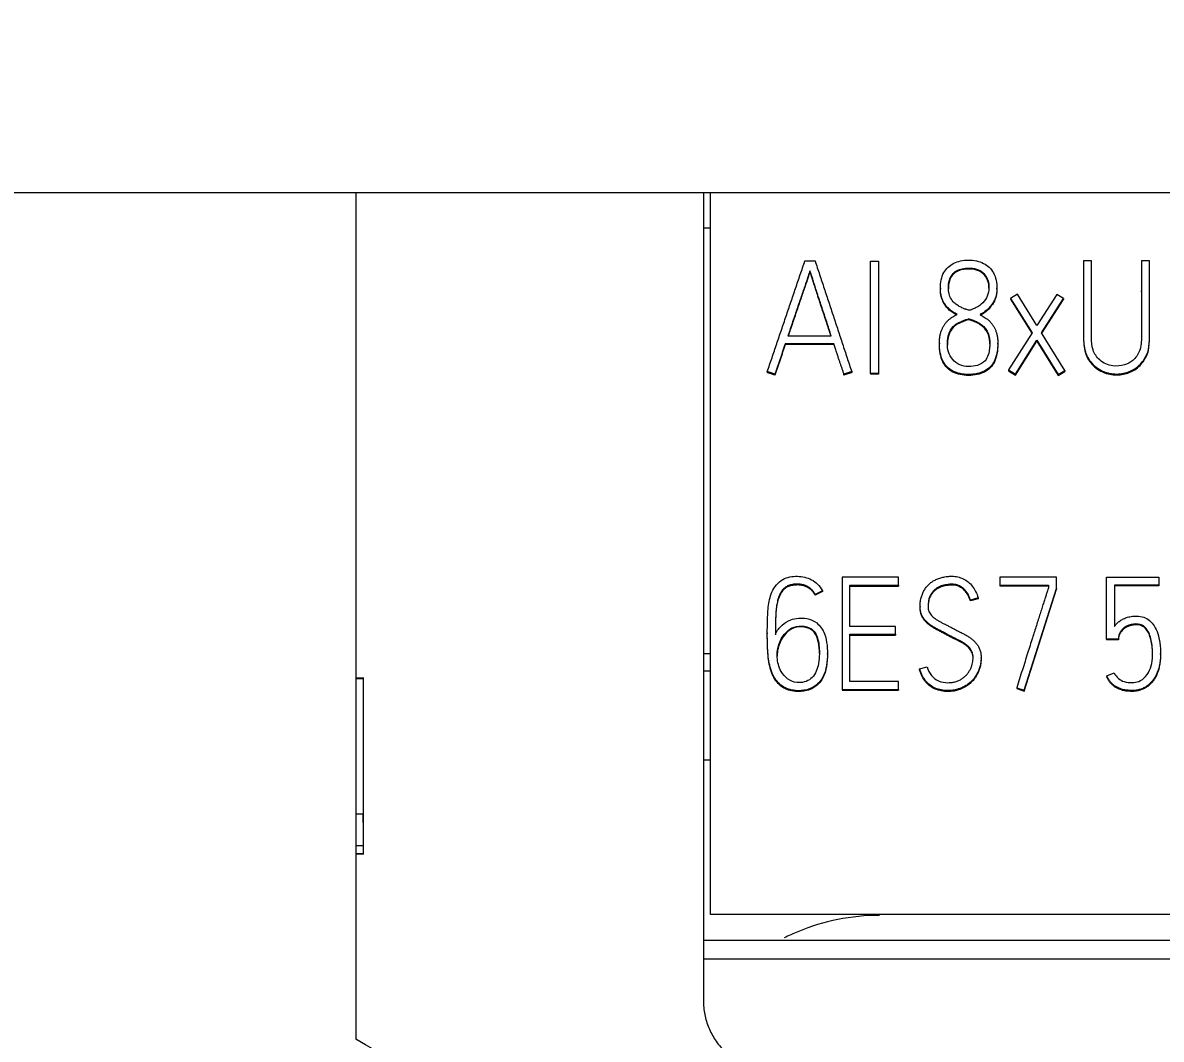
# Model space of a CAD drawing. Header units: millimetres. Extents: x 1359 to 3577, y 1333 to 3557.
# Drawn here: x 2815.27 to 2831.33, y 3041.61 to 3055.96 of the extents above; entities that cross this region are included whole.
import ezdxf

# ---------------------------------------------------------------- set-up
doc = ezdxf.new("R2010")
doc.units = ezdxf.units.MM
doc.layers.add('000-PI-Oprema', color=30, linetype='Continuous', lineweight=5)
doc.layers.add('002-PI-Kabelska kanalica', color=150, linetype='Continuous')
doc.styles.get("Standard").update_dxf_attribs({"font": 'arial.ttf'})
doc.dimstyles.new('ISO-25', dxfattribs={"dimtxt": 2.5, "dimasz": 2.5, "dimexe": 1.25, "dimexo": 0.625, "dimtad": 1, "dimtxsty": 'Standard', "dimcen": 2.5, "dimadec": 0, "dimazin": 0, "dimtfac": 1, "dimtmove": 0, "dimatfit": 3, "dimfxl": 1, "dimarcsym": 0})

# ---------------------------------------------------------------- blocks, each defined once
blk = doc.blocks.new('S7-1500 DI HF - 6ES7521-1BL00-0AB0')
at = {"layer": '000-PI-Oprema', "color": 0, "linetype": 'ByBlock', "lineweight": 0}
for p, q in [((34.8, 147), (29.9, 147)), ((34.912, 140.15), (34.8, 140.15)), ((34.912, 140.144), (34.8, 140.144)), ((34.9, 138.234), (34.8, 138.234)), ((34.9, 138.234), (34.9, 137.784)), ((34.9, 137.784), (34.8, 137.784)), ((34.8, 137.675), (34.912, 137.675)), ((34.8, 137.672), (34.912, 137.672))]:
    blk.add_line(p, q, dxfattribs=at)
for points, knots in [([(34.8, 147), (34.8, 145.915), (34.8, 142.31), (34.8, 138.328), (34.8, 135.43), (34.8, 135.056)], [0, 0, 0, 0, 0.272684, 0.906013, 1, 1, 1, 1]), ([(34.9, 140.15), (34.9, 140.15), (34.9, 140.138), (34.9, 140.088), (34.9, 139.995), (34.9, 139.854), (34.9, 139.644), (34.9, 139.416), (34.9, 139.192), (34.9, 138.997), (34.9, 138.865), (34.9, 138.771), (34.9, 138.682), (34.9, 138.596), (34.9, 138.51), (34.9, 138.43), (34.9, 138.333), (34.9, 138.242), (34.9, 138.182), (34.9, 138.147), (34.9, 138.126), (34.9, 138.115), (34.9, 138.111), (34.9, 138.122), (34.9, 138.162), (34.9, 138.206), (34.9, 138.231)], [0, 0, 0, 0, 0.054923, 0.109157, 0.158857, 0.213508, 0.264907, 0.320314, 0.369873, 0.418461, 0.471704, 0.5026, 0.551052, 0.617218, 0.660884, 0.691286, 0.712023, 0.730248, 0.751802, 0.781189, 0.80362, 0.828627, 0.856379, 0.904145, 0.9524, 1, 1, 1, 1]), ([(34.9, 137.784), (34.9, 137.761), (34.9, 137.72), (34.9, 137.681), (34.9, 137.672), (34.9, 137.672), (34.9, 137.672)], [0, 0, 0, 0, 0.351048, 0.67786, 0.983317, 1, 1, 1, 1])]:
    blk.add_open_spline(points, degree=3, knots=knots, dxfattribs=at)
blk = doc.blocks.new('S7-1500 AI HS - 6ES7531-7NF10-0AB0')
at = {"layer": '000-PI-Oprema', "color": 0, "linetype": 'ByBlock', "lineweight": 0}
for p, q in [((4.9, 147), (0, 147)), ((5, 147), (4.9, 147)), ((29.8, 147), (5, 147)), ((5, 136.817), (5, 147)), ((5, 146.5), (4.9, 146.5)), ((11.079, 146.042), (11.079, 146.029)), ((6.404, 145.901), (6.404, 145.888)), ((11.079, 145.808), (11.079, 145.786)), ((8.243, 145.655), (8.243, 145.642)), ((9.04, 145.642), (9.04, 145.655)), ((9.329, 145.57), (9.233, 145.511)), ((9.233, 145.511), (9.233, 145.498)), ((9.233, 145.511), (9.539, 145.025)), ((9.233, 145.498), (9.535, 145.018)), ((9.606, 145.128), (9.329, 145.57)), ((9.886, 145.566), (9.606, 145.128)), ((9.67, 145.025), (9.979, 145.507)), ((9.674, 145.018), (9.979, 145.494)), ((9.979, 145.507), (9.886, 145.566)), ((9.979, 145.507), (9.979, 145.494)), ((11.079, 145.602), (11.079, 145.615)), ((10.263, 145.417), (10.263, 145.404)), ((11.079, 145.356), (11.079, 145.344)), ((9.539, 145.025), (9.206, 144.501)), ((10.001, 144.494), (9.67, 145.025)), ((6.055, 144.871), (6.055, 144.858)), ((6.741, 144.871), (6.741, 144.858)), ((8.23, 144.881), (8.23, 144.868)), ((9.053, 144.865), (9.053, 144.878)), ((9.302, 144.441), (9.604, 144.919)), ((9.302, 144.429), (9.604, 144.906)), ((9.604, 144.919), (9.906, 144.437)), ((9.604, 144.919), (9.604, 144.906)), ((9.604, 144.906), (9.906, 144.424)), ((10.261, 144.997), (10.261, 144.985)), ((5.802, 144.477), (5.802, 144.464)), ((5.909, 144.441), (5.909, 144.429)), ((6.883, 144.429), (6.881, 144.435)), ((6.883, 144.441), (6.883, 144.429)), ((6.992, 144.477), (6.992, 144.464)), ((7.258, 144.452), (7.258, 144.44)), ((7.369, 144.452), (7.369, 144.44)), ((9.206, 144.501), (9.206, 144.488)), ((9.206, 144.501), (9.302, 144.441)), ((9.206, 144.488), (9.302, 144.429)), ((9.302, 144.441), (9.302, 144.429)), ((9.906, 144.437), (10.001, 144.494)), ((9.906, 144.424), (10.001, 144.481)), ((9.906, 144.437), (9.906, 144.424)), ((10.001, 144.494), (10.001, 144.481)), ((6.856, 141.576), (6.856, 139.993)), ((7.653, 141.576), (6.856, 141.576)), ((7.653, 141.464), (7.653, 141.576)), ((9.082, 141.578), (9.082, 141.466)), ((9.881, 141.578), (9.082, 141.578)), ((9.881, 141.417), (9.881, 141.578)), ((10.587, 141.576), (11.326, 141.576)), ((10.587, 140.704), (10.587, 141.576)), ((11.326, 141.576), (11.326, 141.466)), ((6.579, 141.386), (6.477, 141.334)), ((6.579, 141.374), (6.477, 141.321)), ((6.477, 141.334), (6.477, 141.321)), ((6.579, 141.386), (6.579, 141.374)), ((6.967, 140.882), (6.967, 141.464)), ((6.967, 141.464), (7.653, 141.464)), ((6.967, 141.451), (7.653, 141.451)), ((7.653, 141.464), (7.653, 141.451)), ((9.082, 141.466), (9.082, 141.453)), ((9.082, 141.466), (9.77, 141.466)), ((9.082, 141.453), (9.77, 141.453)), ((9.426, 139.982), (9.881, 141.417)), ((9.426, 139.969), (9.881, 141.405)), ((9.77, 141.466), (9.77, 141.435)), ((9.881, 141.417), (9.881, 141.405)), ((10.698, 141.466), (10.698, 140.88)), ((11.326, 141.466), (10.698, 141.466)), ((11.326, 141.453), (10.698, 141.453)), ((11.326, 141.466), (11.326, 141.453)), ((7.957, 141.165), (7.957, 141.152)), ((8.776, 141.285), (8.667, 141.254)), ((8.776, 141.273), (8.667, 141.242)), ((8.667, 141.254), (8.667, 141.242)), ((8.776, 141.285), (8.776, 141.273)), ((7.611, 140.882), (6.967, 140.882)), ((7.611, 140.772), (7.611, 140.882)), ((5.802, 140.791), (5.802, 140.778)), ((6.967, 140.103), (6.967, 140.772)), ((6.967, 140.772), (7.611, 140.772)), ((6.967, 140.76), (7.611, 140.76)), ((7.611, 140.772), (7.611, 140.76)), ((10.587, 140.704), (10.587, 140.691)), ((10.755, 140.704), (10.587, 140.704)), ((10.755, 140.691), (10.587, 140.691)), ((10.755, 140.704), (10.755, 140.691)), ((4.9, 140.5), (5, 140.5)), ((6.65, 140.488), (6.65, 140.501)), ((8.818, 140.427), (8.818, 140.44)), ((11.348, 140.486), (11.348, 140.499)), ((5, 140.25), (4.9, 140.25)), ((7.95, 140.281), (8.059, 140.312)), ((7.95, 140.281), (7.95, 140.269)), ((10.591, 140.182), (10.693, 140.229)), ((7.653, 140.103), (6.967, 140.103)), ((7.653, 139.993), (7.653, 140.103)), ((10.591, 140.182), (10.591, 140.17)), ((6.856, 139.993), (6.856, 139.98)), ((6.856, 139.993), (7.653, 139.993)), ((6.856, 139.98), (7.653, 139.98)), ((7.653, 139.993), (7.653, 139.98)), ((9.32, 140.017), (9.32, 140.005)), ((9.32, 140.017), (9.426, 139.982)), ((9.32, 140.005), (9.426, 139.969)), ((9.426, 139.982), (9.426, 139.969)), ((5, 138.995), (4.9, 138.995)), ((29.8, 136.817), (5, 136.817)), ((29.9, 136.449), (4.9, 136.449)), ((4.9, 136.185), (4.9, 135.6)), ((29.9, 136.185), (4.9, 136.185))]:
    blk.add_line(p, q, dxfattribs=at)
for points, knots in [([(0, 147), (0, 145.915), (0, 142.31), (0, 138.328), (0, 135.43), (0, 135.056)], [0, 0, 0, 0, 0.272684, 0.906013, 1, 1, 1, 1]), ([(4.9, 147), (4.9, 145.915), (4.9, 142.312), (4.9, 138.706), (4.9, 136.185)], [0, 0, 0, 0, 0.301146, 1, 1, 1, 1]), ([(8.481, 145.284), (8.471, 145.289), (8.452, 145.3), (8.424, 145.318), (8.396, 145.337), (8.369, 145.359), (8.343, 145.384), (8.319, 145.412), (8.298, 145.443), (8.279, 145.478), (8.263, 145.516), (8.252, 145.558), (8.245, 145.604), (8.242, 145.676), (8.25, 145.77), (8.285, 145.874), (8.348, 145.955), (8.432, 146.011), (8.531, 146.044), (8.641, 146.054), (8.752, 146.044), (8.853, 146.01), (8.936, 145.953), (8.999, 145.87), (9.034, 145.764), (9.043, 145.662), (9.036, 145.572), (9.014, 145.501), (8.978, 145.436), (8.931, 145.376), (8.872, 145.323), (8.827, 145.295), (8.803, 145.282)], [0, 0, 0, 0, 0.014556, 0.029567, 0.045073, 0.06094, 0.077119, 0.093748, 0.110887, 0.128668, 0.147296, 0.166948, 0.187898, 0.210413, 0.266348, 0.314631, 0.359149, 0.40325, 0.449199, 0.499993, 0.551851, 0.598383, 0.642757, 0.687636, 0.736493, 0.793087, 0.826472, 0.85944, 0.893283, 0.927929, 0.963171, 1, 1, 1, 1]), ([(10.263, 146.042), (10.263, 145.971), (10.263, 145.815), (10.263, 145.575), (10.262, 145.337), (10.264, 145.12), (10.257, 144.914), (10.287, 144.701), (10.43, 144.526), (10.624, 144.44), (10.821, 144.441), (10.998, 144.51), (11.12, 144.635), (11.191, 144.797), (11.193, 144.987), (11.192, 145.218), (11.193, 145.489), (11.193, 145.753), (11.193, 145.94), (11.193, 146.026), (11.193, 146.042)], [0, 0, 0, 0, 0.056588, 0.12618, 0.193845, 0.248988, 0.301001, 0.361119, 0.417663, 0.475034, 0.525525, 0.571601, 0.623134, 0.662261, 0.7114, 0.774249, 0.84962, 0.929927, 0.98784, 1, 1, 1, 1]), ([(11.079, 146.042), (11.079, 145.999), (11.079, 145.9), (11.079, 145.732), (11.08, 145.511), (11.079, 145.254), (11.081, 144.999), (11.076, 144.778), (10.972, 144.633), (10.833, 144.56), (10.661, 144.546), (10.487, 144.621), (10.38, 144.783), (10.375, 144.954), (10.376, 145.131), (10.376, 145.338), (10.376, 145.592), (10.376, 145.834), (10.376, 145.987), (10.376, 146.042)], [0, 0, 0, 0, 0.037912, 0.088194, 0.15005, 0.235584, 0.316728, 0.37904, 0.427403, 0.467304, 0.515197, 0.575318, 0.625401, 0.679015, 0.724908, 0.783705, 0.863784, 0.951314, 1, 1, 1, 1]), ([(6.404, 145.901), (6.401, 145.892), (6.394, 145.871), (6.38, 145.831), (6.363, 145.777), (6.341, 145.712), (6.316, 145.638), (6.288, 145.556), (6.257, 145.468), (6.226, 145.375), (6.193, 145.278), (6.159, 145.179), (6.126, 145.081), (6.104, 145.015), (6.093, 144.983)], [0, 0, 0, 0, 0.027278, 0.070772, 0.130481, 0.202611, 0.283368, 0.372754, 0.469089, 0.570695, 0.677572, 0.786406, 0.893882, 1, 1, 1, 1]), ([(6.404, 145.888), (6.401, 145.88), (6.394, 145.858), (6.38, 145.818), (6.363, 145.764), (6.341, 145.699), (6.316, 145.625), (6.288, 145.544), (6.257, 145.456), (6.226, 145.363), (6.193, 145.266), (6.159, 145.167), (6.127, 145.072), (6.107, 145.011), (6.097, 144.983)], [0, 0, 0, 0, 0.027661, 0.071766, 0.132313, 0.205456, 0.287346, 0.377986, 0.475674, 0.578706, 0.687084, 0.797446, 0.90643, 1, 1, 1, 1]), ([(6.703, 144.983), (6.693, 145.015), (6.672, 145.081), (6.64, 145.179), (6.607, 145.278), (6.575, 145.375), (6.544, 145.468), (6.515, 145.556), (6.489, 145.638), (6.465, 145.712), (6.444, 145.777), (6.427, 145.831), (6.414, 145.871), (6.406, 145.892), (6.404, 145.901)], [0, 0, 0, 0, 0.106064, 0.213567, 0.322511, 0.429491, 0.5311, 0.627338, 0.716604, 0.797292, 0.869405, 0.929132, 0.972664, 1, 1, 1, 1]), ([(6.699, 144.983), (6.69, 145.011), (6.67, 145.072), (6.64, 145.167), (6.607, 145.266), (6.575, 145.363), (6.544, 145.456), (6.515, 145.544), (6.489, 145.625), (6.465, 145.699), (6.444, 145.764), (6.427, 145.818), (6.414, 145.858), (6.406, 145.88), (6.404, 145.888)], [0, 0, 0, 0, 0.093515, 0.202527, 0.313001, 0.421482, 0.524517, 0.622107, 0.712625, 0.794447, 0.867572, 0.928138, 0.97228, 1, 1, 1, 1]), ([(8.641, 145.343), (8.646, 145.343), (8.666, 145.343), (8.7, 145.363), (8.768, 145.383), (8.844, 145.448), (8.914, 145.537), (8.932, 145.657), (8.919, 145.789), (8.83, 145.907), (8.715, 145.935), (8.629, 145.94), (8.552, 145.933), (8.47, 145.905), (8.402, 145.849), (8.363, 145.759), (8.355, 145.673), (8.36, 145.588), (8.383, 145.514), (8.431, 145.453), (8.484, 145.412), (8.526, 145.388), (8.565, 145.371), (8.591, 145.36), (8.619, 145.351), (8.632, 145.345), (8.641, 145.343)], [0, 0, 0, 0, 0.007812, 0.03125, 0.0625, 0.125, 0.1875, 0.25, 0.3125, 0.40625, 0.46875, 0.5, 0.546875, 0.59375, 0.640625, 0.6875, 0.75, 0.78125, 0.828125, 0.875, 0.90625, 0.9375, 0.953125, 0.976562, 0.984375, 1, 1, 1, 1]), ([(8.928, 145.654), (8.928, 145.689), (8.917, 145.78), (8.83, 145.894), (8.715, 145.922), (8.629, 145.927), (8.552, 145.92), (8.47, 145.892), (8.402, 145.836), (8.363, 145.747), (8.357, 145.682), (8.357, 145.645)], [0, 0, 0, 0, 0.114744, 0.30519, 0.432154, 0.495636, 0.590859, 0.686082, 0.781305, 0.876528, 1, 1, 1, 1]), ([(8.481, 145.272), (8.471, 145.277), (8.452, 145.287), (8.424, 145.305), (8.396, 145.324), (8.369, 145.346), (8.343, 145.371), (8.319, 145.399), (8.298, 145.43), (8.279, 145.465), (8.263, 145.503), (8.252, 145.545), (8.245, 145.591), (8.243, 145.624), (8.243, 145.643), (8.243, 145.645)], [0, 0, 0, 0, 0.068397, 0.138937, 0.211797, 0.286356, 0.362379, 0.440519, 0.521055, 0.604608, 0.692141, 0.784485, 0.882929, 0.988726, 1, 1, 1, 1]), ([(9.04, 145.645), (9.04, 145.641), (9.04, 145.612), (9.036, 145.559), (9.014, 145.489), (8.978, 145.423), (8.931, 145.363), (8.872, 145.311), (8.827, 145.282), (8.803, 145.269)], [0, 0, 0, 0, 0.025577, 0.182798, 0.338056, 0.497434, 0.660595, 0.826558, 1, 1, 1, 1]), ([(10.261, 144.985), (10.261, 144.96), (10.263, 144.861), (10.287, 144.688), (10.43, 144.513), (10.624, 144.427), (10.821, 144.428), (10.998, 144.497), (11.12, 144.623), (11.191, 144.785), (11.193, 144.974), (11.192, 145.205), (11.193, 145.414), (11.193, 145.544), (11.193, 145.581)], [0, 0, 0, 0, 0.033223, 0.13371, 0.228223, 0.324119, 0.408514, 0.48553, 0.571667, 0.637068, 0.719204, 0.824256, 0.950238, 1, 1, 1, 1]), ([(8.803, 145.282), (8.813, 145.277), (8.833, 145.266), (8.862, 145.248), (8.892, 145.228), (8.921, 145.205), (8.948, 145.178), (8.973, 145.148), (8.996, 145.114), (9.016, 145.076), (9.032, 145.034), (9.045, 144.988), (9.052, 144.937), (9.055, 144.855), (9.047, 144.749), (9.013, 144.631), (8.951, 144.54), (8.864, 144.479), (8.758, 144.443), (8.641, 144.434), (8.524, 144.443), (8.419, 144.479), (8.332, 144.54), (8.27, 144.631), (8.236, 144.75), (8.228, 144.856), (8.231, 144.939), (8.238, 144.99), (8.25, 145.035), (8.266, 145.076), (8.284, 145.114), (8.306, 145.148), (8.33, 145.179), (8.357, 145.206), (8.386, 145.23), (8.417, 145.25), (8.448, 145.269), (8.47, 145.279), (8.481, 145.284)], [0, 0, 0, 0, 0.013971, 0.028402, 0.043336, 0.058719, 0.0746, 0.091138, 0.108303, 0.126121, 0.144793, 0.164595, 0.185892, 0.208937, 0.268471, 0.31829, 0.36183, 0.40395, 0.448807, 0.499659, 0.550001, 0.594568, 0.636606, 0.68023, 0.730342, 0.790387, 0.813379, 0.834502, 0.85399, 0.872294, 0.889768, 0.906584, 0.922873, 0.938755, 0.95442, 0.969879, 0.985049, 1, 1, 1, 1]), ([(8.649, 145.222), (8.646, 145.222), (8.641, 145.223), (8.626, 145.216), (8.598, 145.212), (8.554, 145.19), (8.491, 145.168), (8.412, 145.111), (8.351, 145.008), (8.342, 144.884), (8.346, 144.752), (8.412, 144.644), (8.512, 144.561), (8.642, 144.545), (8.768, 144.556), (8.875, 144.616), (8.922, 144.713), (8.937, 144.795), (8.941, 144.868), (8.939, 144.936), (8.927, 144.998), (8.902, 145.056), (8.868, 145.103), (8.828, 145.137), (8.793, 145.16), (8.766, 145.176), (8.74, 145.188), (8.716, 145.198), (8.696, 145.206), (8.679, 145.212), (8.664, 145.216), (8.654, 145.221), (8.649, 145.222)], [0, 0, 0, 0, 0.003906, 0.007812, 0.023438, 0.046875, 0.078125, 0.125, 0.1875, 0.25, 0.3125, 0.375, 0.4375, 0.5, 0.5625, 0.625, 0.671875, 0.71875, 0.75, 0.78125, 0.820312, 0.84375, 0.875, 0.90625, 0.921875, 0.9375, 0.953125, 0.964844, 0.976562, 0.984375, 0.992188, 1, 1, 1, 1]), ([(8.649, 145.209), (8.646, 145.209), (8.641, 145.21), (8.626, 145.203), (8.598, 145.2), (8.554, 145.177), (8.491, 145.155), (8.412, 145.098), (8.351, 144.995), (8.344, 144.907), (8.344, 144.858), (8.344, 144.852)], [0, 0, 0, 0, 0.015104, 0.030208, 0.090623, 0.181247, 0.302078, 0.483325, 0.724988, 0.966651, 1, 1, 1, 1]), ([(8.94, 144.866), (8.94, 144.884), (8.939, 144.927), (8.927, 144.985), (8.902, 145.043), (8.868, 145.09), (8.828, 145.125), (8.793, 145.148), (8.766, 145.163), (8.74, 145.175), (8.716, 145.186), (8.696, 145.193), (8.679, 145.199), (8.664, 145.204), (8.654, 145.208), (8.649, 145.209)], [0, 0, 0, 0, 0.106174, 0.265786, 0.361553, 0.489242, 0.616932, 0.680776, 0.744621, 0.808466, 0.856349, 0.904233, 0.936155, 0.968078, 1, 1, 1, 1]), ([(6.883, 144.441), (6.879, 144.454), (6.87, 144.482), (6.856, 144.523), (6.841, 144.565), (6.826, 144.609), (6.811, 144.653), (6.795, 144.702), (6.778, 144.755), (6.759, 144.812), (6.747, 144.851), (6.741, 144.871)], [0, 0, 0, 0, 0.091427, 0.189007, 0.292759, 0.387174, 0.491688, 0.606301, 0.72982, 0.861052, 1, 1, 1, 1]), ([(9.053, 144.864), (9.053, 144.819), (9.047, 144.734), (9.013, 144.618), (8.951, 144.527), (8.864, 144.466), (8.758, 144.43), (8.641, 144.421), (8.524, 144.43), (8.419, 144.466), (8.332, 144.528), (8.27, 144.619), (8.237, 144.735), (8.23, 144.821), (8.23, 144.866)], [0, 0, 0, 0, 0.098032, 0.184613, 0.260281, 0.333482, 0.411438, 0.499815, 0.587305, 0.664757, 0.737815, 0.813629, 0.90072, 1, 1, 1, 1]), ([(5.916, 140.777), (5.941, 140.825), (6.002, 140.902), (6.121, 140.979), (6.243, 141), (6.371, 141), (6.52, 140.937), (6.616, 140.787), (6.651, 140.605), (6.653, 140.424), (6.626, 140.241), (6.54, 140.07), (6.373, 139.978), (6.187, 139.968), (5.999, 140.022), (5.863, 140.199), (5.812, 140.428), (5.801, 140.675), (5.802, 140.92), (5.811, 141.151), (5.851, 141.376), (6, 141.565), (6.225, 141.603), (6.442, 141.556), (6.538, 141.456), (6.579, 141.386)], [0, 0, 0, 0, 0.03564, 0.067865, 0.092923, 0.119268, 0.154068, 0.197126, 0.234707, 0.279879, 0.320329, 0.360962, 0.405677, 0.442102, 0.485709, 0.532505, 0.586175, 0.644312, 0.701767, 0.753421, 0.803151, 0.856352, 0.904259, 0.950465, 1, 1, 1, 1]), ([(6.477, 141.334), (6.469, 141.349), (6.451, 141.378), (6.417, 141.414), (6.375, 141.443), (6.329, 141.464), (6.278, 141.476), (6.22, 141.48), (6.159, 141.476), (6.101, 141.461), (6.053, 141.434), (6.015, 141.396), (5.984, 141.349), (5.96, 141.292), (5.942, 141.227), (5.93, 141.154), (5.922, 141.071), (5.919, 140.98), (5.916, 140.881), (5.915, 140.813), (5.916, 140.777)], [0, 0, 0, 0, 0.043481, 0.085549, 0.127923, 0.170971, 0.214845, 0.260884, 0.317917, 0.367656, 0.41257, 0.456833, 0.503792, 0.555243, 0.612421, 0.675966, 0.746378, 0.823872, 0.908402, 1, 1, 1, 1]), ([(8.667, 141.254), (8.665, 141.262), (8.66, 141.277), (8.651, 141.3), (8.64, 141.324), (8.626, 141.349), (8.609, 141.374), (8.59, 141.397), (8.568, 141.419), (8.542, 141.438), (8.513, 141.455), (8.48, 141.468), (8.444, 141.475), (8.409, 141.477), (8.376, 141.476), (8.345, 141.473), (8.309, 141.468), (8.271, 141.46), (8.234, 141.446), (8.198, 141.427), (8.164, 141.401), (8.133, 141.369), (8.106, 141.33), (8.084, 141.282), (8.073, 141.225), (8.069, 141.172), (8.072, 141.126), (8.081, 141.093), (8.096, 141.063), (8.117, 141.037), (8.141, 141.013), (8.169, 140.991), (8.202, 140.97), (8.237, 140.949), (8.275, 140.929), (8.316, 140.909), (8.358, 140.887), (8.403, 140.864), (8.45, 140.839), (8.499, 140.813), (8.548, 140.789), (8.596, 140.764), (8.641, 140.737), (8.683, 140.707), (8.721, 140.675), (8.754, 140.637), (8.782, 140.597), (8.803, 140.55), (8.816, 140.497), (8.819, 140.44), (8.816, 140.383), (8.805, 140.326), (8.787, 140.27), (8.763, 140.216), (8.732, 140.167), (8.695, 140.121), (8.651, 140.08), (8.602, 140.045), (8.546, 140.015), (8.485, 139.992), (8.419, 139.978), (8.341, 139.974), (8.257, 139.981), (8.17, 140.007), (8.095, 140.051), (8.032, 140.113), (7.982, 140.191), (7.96, 140.25), (7.95, 140.281)], [0, 0, 0, 0, 0.006902, 0.014527, 0.0229, 0.03171, 0.040697, 0.049939, 0.059406, 0.069126, 0.079243, 0.089792, 0.100957, 0.11302, 0.121351, 0.131067, 0.142193, 0.154038, 0.166072, 0.178522, 0.191399, 0.204849, 0.219214, 0.234859, 0.25249, 0.272668, 0.283841, 0.294211, 0.304173, 0.314215, 0.324636, 0.335605, 0.347264, 0.35967, 0.372854, 0.386723, 0.401163, 0.416176, 0.433071, 0.449927, 0.466747, 0.483271, 0.499286, 0.514866, 0.530063, 0.545048, 0.560066, 0.575472, 0.591898, 0.609868, 0.627376, 0.645005, 0.66302, 0.681094, 0.698922, 0.71679, 0.734853, 0.753306, 0.772468, 0.792214, 0.812556, 0.833938, 0.86301, 0.889874, 0.915888, 0.942166, 0.969784, 1, 1, 1, 1]), ([(8.059, 140.312), (8.068, 140.267), (8.108, 140.185), (8.215, 140.1), (8.325, 140.085), (8.41, 140.09), (8.466, 140.102), (8.515, 140.122), (8.557, 140.149), (8.595, 140.179), (8.626, 140.212), (8.651, 140.249), (8.672, 140.287), (8.687, 140.327), (8.697, 140.366), (8.703, 140.404), (8.706, 140.443), (8.703, 140.482), (8.693, 140.52), (8.676, 140.554), (8.653, 140.583), (8.626, 140.61), (8.595, 140.635), (8.56, 140.657), (8.522, 140.679), (8.48, 140.699), (8.437, 140.719), (8.392, 140.742), (8.347, 140.766), (8.301, 140.792), (8.254, 140.817), (8.207, 140.84), (8.162, 140.864), (8.12, 140.891), (8.081, 140.919), (8.046, 140.95), (8.016, 140.984), (7.99, 141.021), (7.971, 141.063), (7.959, 141.11), (7.956, 141.165), (7.959, 141.224), (7.97, 141.283), (7.988, 141.338), (8.012, 141.388), (8.042, 141.434), (8.078, 141.474), (8.12, 141.509), (8.168, 141.538), (8.22, 141.561), (8.278, 141.577), (8.34, 141.587), (8.412, 141.591), (8.489, 141.584), (8.568, 141.557), (8.638, 141.512), (8.697, 141.45), (8.744, 141.374), (8.767, 141.316), (8.776, 141.285)], [0, 0, 0, 0, 0.042395, 0.079774, 0.121236, 0.140075, 0.157254, 0.173247, 0.188397, 0.202796, 0.216711, 0.230265, 0.243508, 0.256652, 0.269293, 0.280934, 0.291684, 0.304893, 0.316879, 0.328106, 0.339273, 0.350814, 0.362909, 0.375637, 0.388999, 0.403044, 0.417696, 0.432849, 0.448511, 0.464937, 0.481153, 0.497163, 0.51278, 0.527863, 0.542482, 0.556645, 0.570443, 0.584077, 0.597961, 0.612786, 0.629037, 0.64828, 0.666584, 0.684253, 0.701354, 0.717933, 0.734308, 0.750738, 0.767515, 0.784992, 0.803232, 0.822275, 0.842375, 0.868294, 0.892965, 0.917787, 0.943448, 0.970498, 1, 1, 1, 1]), ([(6.477, 141.321), (6.469, 141.336), (6.451, 141.365), (6.417, 141.402), (6.375, 141.43), (6.329, 141.451), (6.278, 141.464), (6.22, 141.468), (6.159, 141.463), (6.101, 141.448), (6.053, 141.421), (6.015, 141.383), (5.984, 141.336), (5.96, 141.28), (5.942, 141.215), (5.93, 141.141), (5.922, 141.058), (5.919, 140.968), (5.916, 140.869), (5.915, 140.8), (5.916, 140.764)], [0, 0, 0, 0, 0.043481, 0.085549, 0.127923, 0.170971, 0.214845, 0.260884, 0.317917, 0.367656, 0.41257, 0.456833, 0.503792, 0.555243, 0.612421, 0.675966, 0.746378, 0.823872, 0.908402, 1, 1, 1, 1]), ([(8.667, 141.242), (8.665, 141.249), (8.66, 141.264), (8.651, 141.287), (8.64, 141.312), (8.626, 141.337), (8.609, 141.361), (8.59, 141.384), (8.568, 141.406), (8.542, 141.425), (8.513, 141.442), (8.48, 141.455), (8.444, 141.463), (8.409, 141.465), (8.376, 141.463), (8.345, 141.46), (8.309, 141.456), (8.271, 141.448), (8.234, 141.433), (8.198, 141.414), (8.164, 141.389), (8.133, 141.356), (8.106, 141.317), (8.084, 141.27), (8.073, 141.215), (8.07, 141.176), (8.07, 141.157)], [0, 0, 0, 0, 0.025535, 0.053746, 0.084726, 0.117324, 0.150572, 0.184768, 0.219795, 0.255756, 0.293187, 0.332218, 0.373527, 0.418158, 0.448979, 0.484928, 0.526094, 0.569916, 0.614442, 0.660505, 0.708148, 0.757909, 0.811058, 0.868941, 0.934177, 1, 1, 1, 1]), ([(9.77, 141.435), (9.769, 141.432), (9.765, 141.421), (9.758, 141.399), (9.747, 141.365), (9.732, 141.32), (9.715, 141.266), (9.695, 141.204), (9.673, 141.134), (9.649, 141.058), (9.623, 140.977), (9.597, 140.893), (9.569, 140.807), (9.528, 140.677), (9.472, 140.497), (9.398, 140.263), (9.346, 140.101), (9.32, 140.017)], [0, 0, 0, 0, 0.006664, 0.022274, 0.046836, 0.07897, 0.117297, 0.161819, 0.211415, 0.264968, 0.322476, 0.382404, 0.443215, 0.50491, 0.65714, 0.82217, 1, 1, 1, 1]), ([(8.705, 140.429), (8.705, 140.443), (8.703, 140.47), (8.693, 140.508), (8.676, 140.541), (8.653, 140.57), (8.626, 140.597), (8.595, 140.622), (8.56, 140.645), (8.522, 140.666), (8.48, 140.686), (8.437, 140.707), (8.392, 140.729), (8.347, 140.753), (8.301, 140.779), (8.254, 140.804), (8.207, 140.828), (8.162, 140.851), (8.12, 140.878), (8.081, 140.906), (8.046, 140.937), (8.016, 140.971), (7.99, 141.008), (7.971, 141.05), (7.959, 141.098), (7.957, 141.135), (7.957, 141.155), (7.957, 141.158)], [0, 0, 0, 0, 0.037363, 0.072654, 0.105707, 0.138586, 0.172568, 0.20818, 0.245654, 0.284995, 0.326348, 0.369486, 0.414101, 0.460216, 0.508578, 0.556324, 0.603462, 0.649443, 0.693851, 0.736893, 0.778592, 0.819218, 0.85936, 0.900239, 0.943889, 0.991738, 1, 1, 1, 1]), ([(10.698, 140.88), (10.702, 140.887), (10.712, 140.899), (10.728, 140.918), (10.747, 140.936), (10.767, 140.953), (10.789, 140.968), (10.813, 140.983), (10.84, 140.996), (10.869, 141.007), (10.901, 141.016), (10.936, 141.023), (10.974, 141.027), (11.033, 141.029), (11.112, 141.019), (11.2, 140.968), (11.267, 140.886), (11.315, 140.777), (11.343, 140.642), (11.35, 140.518), (11.346, 140.416), (11.336, 140.344), (11.32, 140.278), (11.297, 140.218), (11.27, 140.163), (11.237, 140.115), (11.2, 140.073), (11.158, 140.039), (11.111, 140.012), (11.06, 139.992), (11.007, 139.98), (10.963, 139.977), (10.929, 139.978), (10.905, 139.979), (10.876, 139.981), (10.845, 139.984), (10.812, 139.992), (10.778, 140.003), (10.743, 140.018), (10.709, 140.038), (10.675, 140.063), (10.643, 140.096), (10.615, 140.136), (10.599, 140.166), (10.591, 140.182)], [0, 0, 0, 0, 0.010575, 0.021534, 0.032937, 0.044729, 0.056875, 0.069452, 0.0826, 0.096505, 0.111279, 0.126985, 0.143702, 0.161538, 0.205913, 0.248141, 0.293825, 0.346182, 0.40699, 0.478261, 0.512629, 0.544859, 0.575282, 0.604004, 0.631084, 0.6569, 0.681684, 0.705765, 0.729734, 0.753772, 0.778045, 0.803118, 0.812005, 0.822876, 0.835737, 0.849942, 0.864952, 0.880894, 0.897668, 0.915306, 0.934053, 0.954105, 0.975931, 1, 1, 1, 1]), ([(6.286, 140.887), (6.237, 140.889), (6.145, 140.871), (6.018, 140.759), (5.949, 140.609), (5.934, 140.423), (5.974, 140.262), (6.082, 140.134), (6.237, 140.068), (6.438, 140.12), (6.522, 140.303), (6.54, 140.485), (6.534, 140.668), (6.464, 140.854), (6.335, 140.885), (6.286, 140.887)], [0, 0, 0, 0, 0.0625, 0.125, 0.21875, 0.28125, 0.375, 0.4375, 0.5, 0.59375, 0.6875, 0.75, 0.84375, 0.9375, 1, 1, 1, 1]), ([(6.286, 140.874), (6.237, 140.876), (6.145, 140.859), (6.018, 140.746), (5.953, 140.605), (5.941, 140.499), (5.941, 140.462)], [0, 0, 0, 0, 0.232842, 0.465685, 0.814948, 1, 1, 1, 1]), ([(6.537, 140.501), (6.537, 140.552), (6.528, 140.673), (6.464, 140.841), (6.335, 140.872), (6.286, 140.874)], [0, 0, 0, 0, 0.310868, 0.724347, 1, 1, 1, 1]), ([(10.693, 140.229), (10.709, 140.195), (10.747, 140.144), (10.841, 140.094), (10.941, 140.086), (11.051, 140.101), (11.149, 140.174), (11.211, 140.292), (11.241, 140.437), (11.235, 140.601), (11.207, 140.767), (11.112, 140.914), (10.961, 140.921), (10.847, 140.884), (10.771, 140.8), (10.756, 140.741), (10.755, 140.704)], [0, 0, 0, 0, 0.059022, 0.110017, 0.175174, 0.228533, 0.294979, 0.374406, 0.452147, 0.547151, 0.653629, 0.744768, 0.81483, 0.893356, 0.941956, 1, 1, 1, 1]), ([(11.237, 140.482), (11.237, 140.515), (11.231, 140.61), (11.207, 140.755), (11.112, 140.902), (10.961, 140.908), (10.847, 140.872), (10.771, 140.787), (10.756, 140.728), (10.755, 140.691)], [0, 0, 0, 0, 0.110862, 0.319923, 0.498869, 0.636431, 0.790612, 0.886035, 1, 1, 1, 1]), ([(6.65, 140.49), (6.65, 140.462), (6.647, 140.374), (6.626, 140.228), (6.54, 140.057), (6.373, 139.966), (6.187, 139.956), (5.999, 140.009), (5.863, 140.186), (5.812, 140.415), (5.803, 140.617), (5.802, 140.74), (5.802, 140.778)], [0, 0, 0, 0, 0.047379, 0.146039, 0.245143, 0.354204, 0.443047, 0.549405, 0.663541, 0.794443, 0.936242, 1, 1, 1, 1]), ([(8.818, 140.429), (8.818, 140.428), (8.818, 140.409), (8.816, 140.37), (8.805, 140.313), (8.787, 140.257), (8.763, 140.204), (8.732, 140.154), (8.695, 140.108), (8.651, 140.067), (8.602, 140.032), (8.546, 140.002), (8.485, 139.979), (8.419, 139.966), (8.341, 139.961), (8.257, 139.968), (8.17, 139.994), (8.095, 140.038), (8.032, 140.1), (7.982, 140.178), (7.96, 140.237), (7.95, 140.269)], [0, 0, 0, 0, 0.001261, 0.046083, 0.091213, 0.137331, 0.183601, 0.229241, 0.274983, 0.321224, 0.368462, 0.417518, 0.468068, 0.520144, 0.574882, 0.649305, 0.718077, 0.784672, 0.851944, 0.922648, 1, 1, 1, 1]), ([(11.348, 140.486), (11.348, 140.483), (11.348, 140.455), (11.346, 140.403), (11.336, 140.331), (11.32, 140.265), (11.297, 140.205), (11.27, 140.151), (11.237, 140.102), (11.2, 140.061), (11.158, 140.026), (11.111, 139.999), (11.06, 139.979), (11.007, 139.967), (10.963, 139.965), (10.929, 139.965), (10.905, 139.967), (10.876, 139.968), (10.845, 139.972), (10.812, 139.979), (10.778, 139.99), (10.743, 140.005), (10.709, 140.025), (10.675, 140.051), (10.643, 140.083), (10.615, 140.123), (10.599, 140.154), (10.591, 140.17)], [0, 0, 0, 0, 0.006507, 0.07195, 0.133322, 0.191255, 0.245946, 0.297513, 0.346671, 0.393864, 0.439719, 0.485361, 0.531134, 0.577354, 0.625098, 0.642021, 0.662722, 0.687212, 0.714261, 0.742843, 0.773199, 0.80514, 0.838725, 0.874425, 0.912607, 0.954167, 1, 1, 1, 1]), ([(7.383, 136.804), (6.989, 136.804), (6.526, 136.709), (6.103, 136.517), (6.039, 136.485)], [0, 0, 0, 0, 0.846072, 1, 1, 1, 1]), ([(4.9, 135.6), (4.9, 135.534), (4.907, 135.47), (4.926, 135.374), (4.934, 135.343), (4.953, 135.28), (4.964, 135.249), (5.002, 135.159), (5.032, 135.101), (5.086, 135.02), (5.105, 134.993), (5.147, 134.942), (5.168, 134.917), (5.237, 134.848), (5.288, 134.807), (5.369, 134.752), (5.398, 134.735), (5.456, 134.705), (5.515, 134.677), (5.576, 134.654), (5.623, 134.64), (5.639, 134.635), (5.671, 134.627), (5.687, 134.623), (5.768, 134.607), (5.834, 134.6), (5.9, 134.6)], [0, 0, 0, 0, 0.125, 0.125, 0.1875, 0.1875, 0.25, 0.25, 0.375, 0.375, 0.4375, 0.4375, 0.5, 0.5, 0.625, 0.625, 0.6875, 0.6875, 0.75, 0.8125, 0.8125, 0.84375, 0.84375, 0.875, 0.875, 1, 1, 1, 1])]:
    blk.add_open_spline(points, degree=3, knots=knots, dxfattribs=at)
for points, degree in [([(5.802, 144.477), (6.333, 146.042)], 1), ([(6.333, 146.042), (6.475, 146.042)], 1), ([(6.475, 146.042), (6.992, 144.477)], 1), ([(7.258, 146.035), (7.369, 146.035)], 1), ([(7.258, 144.452), (7.258, 146.035)], 1), ([(7.369, 146.035), (7.369, 144.452)], 1), ([(10.376, 146.042), (10.263, 146.042)], 1), ([(11.193, 146.042), (11.079, 146.042)], 1), ([(6.055, 144.871), (5.909, 144.441)], 1), ([(6.055, 144.858), (5.909, 144.429)], 1), ([(6.741, 144.871), (6.055, 144.871)], 1), ([(6.741, 144.858), (6.055, 144.858)], 1), ([(6.093, 144.983), (6.703, 144.983)], 1), ([(5.909, 144.441), (5.802, 144.477)], 1), ([(5.909, 144.429), (5.802, 144.464)], 1), ([(6.992, 144.477), (6.883, 144.441)], 1), ([(6.992, 144.464), (6.883, 144.429)], 1), ([(7.369, 144.452), (7.258, 144.452)], 1), ([(7.369, 144.44), (7.258, 144.44)], 1), ([(4.278, 132.586), (2.852, 133.409), (1.426, 134.232), (0, 135.056)], 3)]:
    blk.add_open_spline(points, degree=degree, dxfattribs=at)
blk = doc.blocks.new('*D109')
at = {"color": 0, "lineweight": -2, "transparency": 16777216}
for p, q in [((2541.571, 2980.678), (2541.571, 3096.864)), ((2889.571, 2980.678), (2889.571, 3096.864)), ((2544.071, 3095.614), (2887.071, 3095.614))]:
    blk.add_line(p, q, dxfattribs=at)
at = {"color": 0, "transparency": 16777216}
for points in [[(2544.071, 3096.031), (2544.071, 3095.197), (2541.571, 3095.614)], [(2887.071, 3096.031), (2887.071, 3095.197), (2889.571, 3095.614)]]:
    blk.add_solid(points, dxfattribs=at)
at = {"layer": 'Defpoints', "color": 0, "transparency": 16777216}
for p in [(2889.571, 3095.614), (2541.571, 2980.053), (2889.571, 2980.053)]:
    blk.add_point(p, dxfattribs=at)
at = {"color": 0, "transparency": 16777216, "insert": (2715.571, 3097.516), "char_height": 2.5, "attachment_point": 5}
blk.add_mtext('348', dxfattribs=at)

msp = doc.modelspace()

# ---------------------------------------------------------------- block references
at = {"layer": '002-PI-Kabelska kanalica', "color": 0, "linetype": 'ByBlock', "lineweight": 0}
for name, p in [('S7-1500 DI HF - 6ES7521-1BL00-0AB0', (2785.171, 2906.556)), ('S7-1500 AI HS - 6ES7531-7NF10-0AB0', (2819.971, 2906.556))]:
    msp.add_blockref(name, p, dxfattribs=at)

# ---------------------------------------------------------------- dimensions: what is measured, and where the dimension line sits
dim = msp.add_linear_dim(base=(2889.571, 3095.614), p1=(2541.571, 2980.053), p2=(2889.571, 2980.053), dimstyle='ISO-25')
dim.commit()
dim.dimension.update_dxf_attribs({"geometry": '*D109', "text_midpoint": (2715.571, 3097.516)})

doc.saveas('drawing.dxf')
